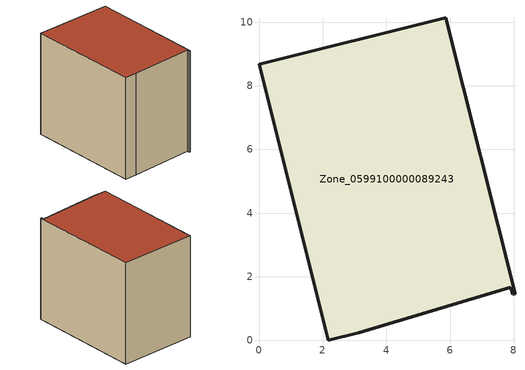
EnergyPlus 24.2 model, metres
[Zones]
Zone_0599100000089243
 floor ground (C_G): 7.91,1.67 3.13,0.24 2.17,0 0,8.67 5.86,10.14 8.04,1.47 7.96,1.45 z0
 wall outside (C_F): 7.96,1.45 8.04,1.47 5.86,10.14 0,8.67 2.17,0 3.13,0.24 7.91,1.67 7.96,1.45 z0:8.04
 roof outside (C_R): 3.13,0.24 7.91,1.67 7.96,1.45 8.04,1.47 5.86,10.14 0,8.67 2.17,0 z8.04
[BUILDING]
Pand.0599100000089243: North Axis=0; Terrain=City; Loads Convergence Tolerance Value=0.04; Temperature Convergence Tolerance Value=0.4; Solar Distribution=FullExterior; Maximum Number of Warmup Days=25; Minimum Number of Warmup Days=1
[Site:Location]
Rotterdam.The.Hague.AP_ZH_NLD Design_Conditions: Latitude=51.96; Longitude=4.45; Time Zone=1; Elevation=-4.5
[SITE:GROUNDTEMPERATURE:BUILDINGSURFACE]
18, 18, 18, 18, 18, 18, 18, 18, 18, 18, 18, 18
[MATERIAL] Thermal Absorptance=0.9; Solar Absorptance=0.7; Visible Absorptance=0.7
Name | Roughness | Thickness | Conductivity | Density | Specific Heat
G.TI.1965-1974 | MediumSmooth | 0.15 | 0.882353 | 540 | 1210
F.TI.1965-1974 | Rough | 0.3 | 0.697674 | 1920 | 840
R.TI.1965-1974 | MediumRough | 0.2 | 0.232558 | 1500 | 1000
[CONSTRUCTION]
C_G: G.TI.1965-1974
C_F: F.TI.1965-1974
C_R: R.TI.1965-1974
[ZONE]
Zone_0599100000089243: Type=1; Multiplier=1; Ceiling Height=Autocalculate; Volume=Autocalculate; Floor Area=autocalculate; Part of Total Floor Area=Yes
[ZONEINFILTRATION:DESIGNFLOWRATE]
Infil_Zone_0599100000089243: Zone or ZoneList or Space or SpaceList=Zone_0599100000089243; Schedule=AlwaysOn; Design Flow Rate Calculation Method=Flow/Area; Flow Rate per Floor Area=0.003; Constant Term Coefficient=1; Temperature Term Coefficient=0; Velocity Term Coefficient=0; Velocity Squared Term Coefficient=0
[HVACTEMPLATE:ZONE:IDEALLOADSAIRSYSTEM]
Zone_0599100000089243: Maximum Heating Supply Air Temperature=50; Minimum Cooling Supply Air Temperature=13; Maximum Heating Supply Air Humidity Ratio=0.0156; Minimum Cooling Supply Air Humidity Ratio=0.0077; Heating Limit=NoLimit; Cooling Limit=NoLimit; Dehumidification Control Type=ConstantSensibleHeatRatio; Cooling Sensible Heat Ratio=0.7; Dehumidification Setpoint=60; Humidification Control Type=None; Humidification Setpoint=30; Outdoor Air Method=None; Outdoor Air Flow Rate per Person=0.00944; Outdoor Air Flow Rate per Zone Floor Area=0; Outdoor Air Flow Rate per Zone=0; Demand Controlled Ventilation Type=None; Outdoor Air Economizer Type=NoEconomizer; Heat Recovery Type=None; Sensible Heat Recovery Effectiveness=0.7; Latent Heat Recovery Effectiveness=0.65
[ZONECONTROL:THERMOSTAT]
ThermostatControl_Zone_0599100000089243: Zone or ZoneList=Zone_0599100000089243; Control Type Schedule=DualSetpointControlType; Control 1=Thermostat_Zone_0599100000089243; Temperature Difference Between Cutout And Setpoint=0
[THERMOSTATSETPOINT:DUALSETPOINT]
Thermostat_Zone_0599100000089243: Heating Setpoint Temperature Schedule=HeatingSetpoint_Zone_0599100000089243; Cooling Setpoint Temperature Schedule=CoolingSetpoint_Zone_0599100000089243
[SCHEDULE:COMPACT]
HeatingSetpoint_Zone_0599100000089243: Through: 12/31, For: AllDays, Until: 24:00, 21
CoolingSetpoint_Zone_0599100000089243: Through: 12/31, For: AllDays, Until: 24:00, 24
DualSetpointControlType: Through: 12/31, For: AllDays, Until: 24:00, 4
AlwaysOn: Through: 12/31, For: AllDays, Until: 24:00, 1
